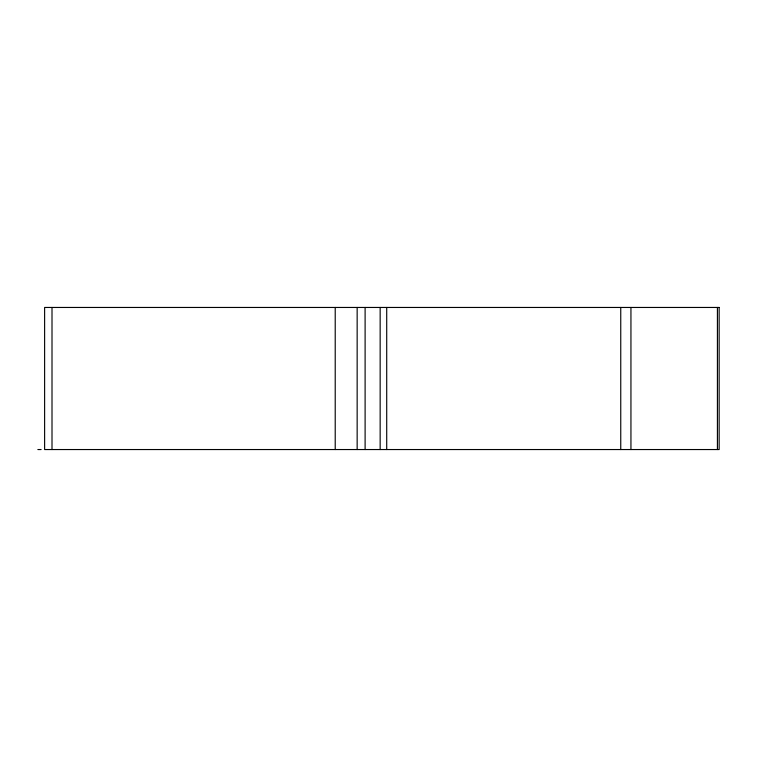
<?xml version="1.0" encoding="UTF-8"?>
<svg xmlns="http://www.w3.org/2000/svg" width="757" height="757" viewBox="0 0 757 757"><rect width="100%" height="100%" fill="white"/><g stroke="black" fill="none" stroke-linecap="round" stroke-linejoin="round"><path stroke-width="1.14" d="M37.85 449.544L41.124 449.544M717.418 307.456L717.418 449.544M630.941 307.456L630.941 449.544M620.749 307.456L620.749 449.544M386.713 307.456L386.713 449.544M380.156 307.456L380.156 449.544M365.111 307.456L365.111 449.544M357.153 307.456L357.153 449.544M335.219 307.456L335.219 449.544M52.006 307.456L52.006 449.544M719.15 307.456L44.616 307.456L44.616 449.544L719.15 449.544L719.15 307.456"/></g></svg>
